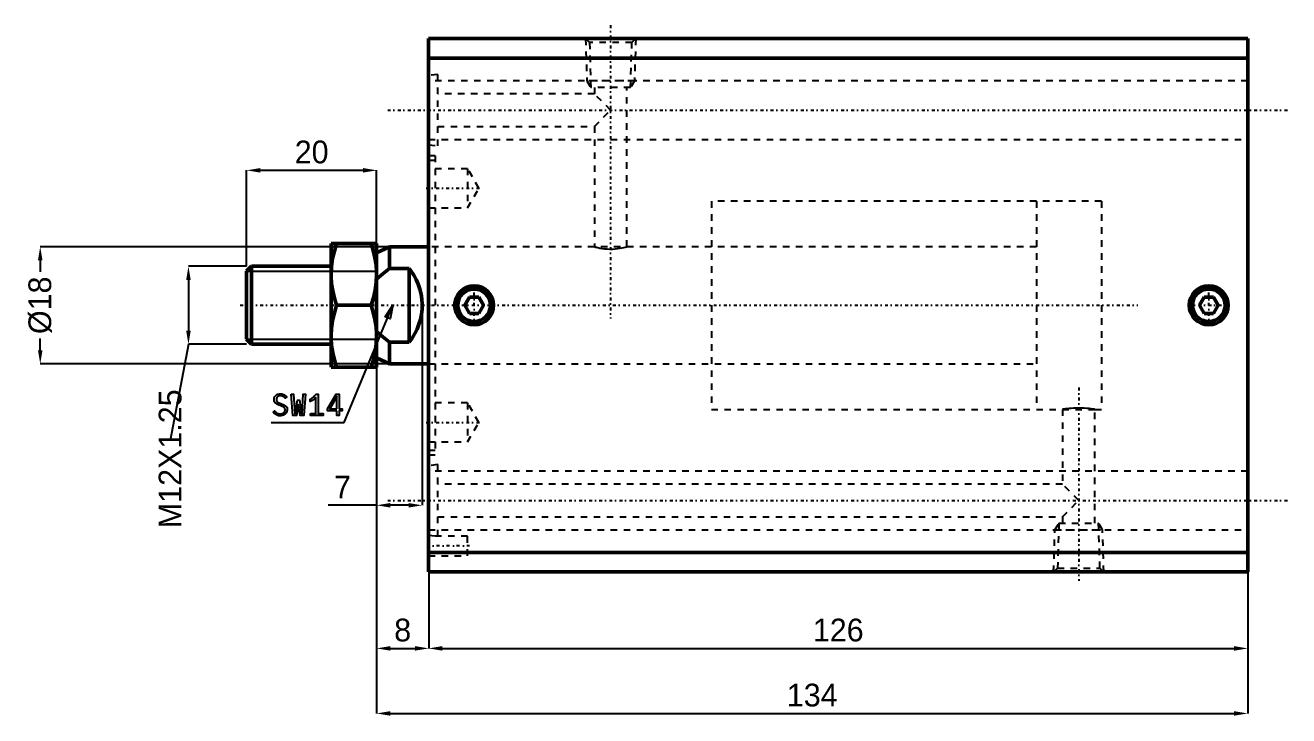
# Model space of a CAD drawing. Header units: millimetres. Extents: x -52 to 298, y -275 to 56.
# Drawn here: x 103.4 to 297.8, y -51 to 55.1 of the extents above; entities that cross this region are included whole.
import ezdxf

# ---------------------------------------------------------------- set-up
doc = ezdxf.new("R2010")
doc.units = ezdxf.units.MM
doc.linetypes.add('Center', pattern=[1.5, 0.45, -0.5, 0.05, -0.5])
doc.linetypes.add('Dashed', pattern=[2, 1, -1])
for name, color, linetype, lineweight in [('2d ConnectionPoints', 7, 'Continuous', 50), ('AM_0', 7, 'Continuous', 50), ('AM_5', 3, 'Continuous', 25), ('AM_7', 7, 'Center', 25), ('AM_9', 6, 'Dashed', 25)]:
    doc.layers.add(name, color=color, linetype=linetype, lineweight=lineweight)
doc.dimstyles.new('ISO-25', dxfattribs={"dimtxt": 2.5, "dimasz": 2.5, "dimexe": 1.25, "dimexo": 0.625, "dimtad": 1, "dimtxsty": 'Standard', "dimcen": 2.5, "dimadec": 0, "dimazin": 0, "dimtfac": 1, "dimtmove": 0, "dimatfit": 3, "dimfxl": 1, "dimarcsym": 0})

# ---------------------------------------------------------------- blocks, each defined once
blk = doc.blocks.new('1_JEXP_32_50ST_EX_rod_0_in_JEXP_FC_H_32_50ST_EX__0__2')
at = {"layer": 'AM_0'}
for p, q in [((-15, 9.5), (-8, 9.5)), ((-15, 9.5), (-15, -9.5)), ((-8, 9.5), (-8, -9.5)), ((-6, 9), (-8, 8.07)), ((0, 9), (-6, 9)), ((-6, 9), (-6, 5.66)), ((-27.23, 6), (-28, 5.23)), ((-15, 6), (-27.23, 6)), ((-27.23, 6), (-27.23, -6)), ((-28, 5.23), (-28, -5.23)), ((-3, 5.66), (-6, 5.66)), ((-3, 5.66), (-3, -5.66)), ((-8.85, 0), (-14.15, 0)), ((-28, -5.23), (-27.23, -6)), ((-6, -5.66), (-3, -5.66)), ((-6, -5.66), (-6, -9)), ((-27.23, -6), (-15, -6)), ((-8, -9.5), (-15, -9.5)), ((-8, -8.07), (-6, -9)), ((-6, -9), (0, -9))]:
    blk.add_line(p, q, dxfattribs=at)
for points in [[(-14.15, 9.5), (-14.5, 8.34), (-14.77, 7.17), (-14.94, 5.97), (-15, 4.75)], [(-8, 4.75), (-8, 5.09), (-8.08, 6.2), (-8.26, 7.3), (-8.52, 8.41), (-8.85, 9.5)], [(-15, 4.75), (-15, 4.41), (-14.92, 3.3), (-14.74, 2.2), (-14.48, 1.09), (-14.15, 0)], [(-8.85, 0), (-8.5, 1.16), (-8.23, 2.33), (-8.06, 3.53), (-8, 4.75)], [(-6, 5.66), (-7.02, 4.86), (-8, 4.01)], [(-3, -5.66), (-2.53, -5.03), (-2.12, -4.36), (-1.77, -3.65), (-1.49, -2.92), (-1.27, -2.17), (-1.11, -1.4), (-1.02, -0.62), (-1, 0.17), (-1.05, 0.95), (-1.17, 1.73), (-1.35, 2.49), (-1.6, 3.23), (-1.91, 3.95), (-2.29, 4.64), (-2.72, 5.3), (-3, 5.66)], [(-14.15, 0), (-14.5, -1.16), (-14.77, -2.33), (-14.94, -3.53), (-15, -4.75)], [(-8, -4.75), (-8, -4.41), (-8.08, -3.3), (-8.26, -2.2), (-8.52, -1.09), (-8.85, 0)], [(-15, -4.75), (-15, -5.09), (-14.92, -6.2), (-14.74, -7.3), (-14.48, -8.41), (-14.15, -9.5)], [(-8.85, -9.5), (-8.5, -8.34), (-8.23, -7.17), (-8.06, -5.97), (-8, -4.75)], [(-8, -4.01), (-7.03, -4.86), (-6, -5.66)]]:
    blk.add_lwpolyline(points, dxfattribs=at)
at = {"layer": 'AM_5'}
for p, q in [((-28, 5.23), (-8, 5.23)), ((-28, -5.23), (-8, -5.23))]:
    blk.add_line(p, q, dxfattribs=at)
at = {"layer": 'AM_7'}
blk.add_line((-29, 0), (109.08, 0), dxfattribs=at)
at = {"layer": 'AM_9'}
for p, q in [((103.5, 16), (93.5, 16)), ((93.5, 16), (93.5, -16)), ((103.5, 16), (103.5, -16)), ((93.5, 9), (0, 9)), ((0, -9), (93.5, -9)), ((93.5, -16), (103.5, -16))]:
    blk.add_line(p, q, dxfattribs=at)
blk = doc.blocks.new('2_JEXP_FC_H_32_50ST_body_0_in_JEXP_FC_H_32_50ST_EX__0__2')
at = {"layer": 'AM_0'}
for p, q in [((126, 41), (0, 41)), ((0, -41), (0, 41)), ((126, -41), (126, 41)), ((126, 38), (0, 38)), ((6.28, 1.25), (5.56, 0)), ((5.56, 0), (6.28, -1.25)), ((7.72, 1.25), (6.28, 1.25)), ((8.44, 0), (7.72, 1.25)), ((7.72, -1.25), (8.44, 0)), ((119.28, 1.25), (118.56, 0)), ((118.56, 0), (119.28, -1.25)), ((120.72, 1.25), (119.28, 1.25)), ((121.44, 0), (120.72, 1.25)), ((120.72, -1.25), (121.44, 0)), ((6.28, -1.25), (7.72, -1.25)), ((119.28, -1.25), (120.72, -1.25)), ((126, -38), (0, -38)), ((126, -41), (0, -41))]:
    blk.add_line(p, q, dxfattribs=at)
for centre, radius in [((7, 0), 3), ((7, 0), 2.5), ((120, 0), 3), ((120, 0), 2.5)]:
    blk.add_circle(centre, radius, dxfattribs=at)
at = {"layer": 'AM_5', "linetype": 'Dashed'}
for p, q in [((24.14, 41), (24.34, 34.5)), ((31.86, 41), (31.66, 34.5)), ((31.66, 34.5), (24.34, 34.5)), ((24.34, 34.5), (24.95, 33.5)), ((31.66, 34.5), (31.05, 33.5)), ((96.14, -41), (96.34, -34.5)), ((96.34, -34.5), (96.95, -33.5)), ((96.34, -34.5), (103.66, -34.5)), ((103.66, -34.5), (103.05, -33.5)), ((103.86, -41), (103.66, -34.5))]:
    blk.add_line(p, q, dxfattribs=at)
at = {"layer": 'AM_7'}
for p, q in [((28, 43.05), (28, -2.05)), ((-6.3, 30), (132.3, 30)), ((-0.39, 18), (8.12, 18)), ((7, -3.15), (7, 3.15)), ((120, -3.15), (120, 3.15)), ((116.85, 0), (123.15, 0)), ((100, -12.65), (100, -42.35)), ((-0.39, -18), (8.12, -18)), ((-6.3, -30), (132.3, -30)), ((6.3, -37), (-0.3, -37))]:
    blk.add_line(p, q, dxfattribs=at)
at = {"layer": 'AM_9'}
for p, q in [((24.14, 41), (24.74, 40.4)), ((31.26, 40.4), (31.86, 41)), ((24.74, 40.4), (24.95, 33.5)), ((31.26, 40.4), (24.74, 40.4)), ((31.05, 33.5), (31.26, 40.4)), ((1.4, 35.5), (0, 35.32)), ((1.4, 24.5), (1.4, 35.5)), ((126, 34.5), (0, 34.5)), ((31.05, 33.5), (24.95, 33.5)), ((25.5, 33.5), (25.5, 32.5)), ((30.5, 9), (30.5, 33.5)), ((25.5, 32.5), (1.4, 32.5)), ((28, 30), (25.5, 32.5)), ((25.5, 27.5), (28, 30)), ((1.4, 27.5), (25.5, 27.5)), ((25.5, 27.5), (25.5, 9)), ((0, 25.5), (126, 25.5)), ((0, 24.68), (1.4, 24.5)), ((1, 23), (0, 23)), ((1, 22.25), (0, 22.25)), ((1, 23), (1, -23)), ((6, 21), (0, 21)), ((7.73, 18), (6, 21)), ((6, 21), (6, 15)), ((6, 15), (7.73, 18)), ((103.5, 16), (43.5, 16)), ((43.5, 16), (43.5, -16)), ((103.5, 16), (103.5, -16)), ((0, 15), (6, 15)), ((25.5, 9), (0, 9)), ((43.5, 9), (30.5, 9)), ((0, -9), (43.5, -9)), ((6, -15), (0, -15)), ((7.73, -18), (6, -15)), ((6, -15), (6, -21)), ((43.5, -16), (97.5, -16)), ((97.5, -16), (97.5, -27.5)), ((102.49, -16), (103.5, -16)), ((102.5, -33.5), (102.5, -16)), ((6, -21), (7.73, -18)), ((0, -21), (6, -21)), ((0, -22.25), (1, -22.25)), ((0, -23), (1, -23)), ((1.4, -24.5), (0, -24.68)), ((1.4, -35.5), (1.4, -24.5)), ((126, -25.5), (0, -25.5)), ((97.5, -27.5), (1.4, -27.5)), ((100, -30), (97.5, -27.5)), ((97.5, -32.5), (100, -30)), ((1.4, -32.5), (97.5, -32.5)), ((97.5, -32.5), (97.5, -33.5)), ((0, -34.5), (126, -34.5)), ((96.95, -33.5), (96.74, -40.4)), ((96.95, -33.5), (103.05, -33.5)), ((103.26, -40.4), (103.05, -33.5)), ((0, -35.32), (1.4, -35.5)), ((6, -35.5), (0, -35.5)), ((6, -38.5), (6, -35.5)), ((0, -38.5), (6, -38.5)), ((96.74, -40.4), (96.14, -41)), ((96.74, -40.4), (103.26, -40.4)), ((103.86, -41), (103.26, -40.4))]:
    blk.add_line(p, q, dxfattribs=at)
for points in [[(25.5, 9), (25.5, 9), (25.54, 8.99), (25.65, 8.96), (25.82, 8.92), (26.05, 8.86), (26.34, 8.8), (26.67, 8.75), (27.05, 8.7), (27.45, 8.66), (27.88, 8.65), (28.28, 8.65), (28.69, 8.67), (29.06, 8.71), (29.42, 8.76), (29.74, 8.82), (30.01, 8.88), (30.23, 8.93), (30.39, 8.97), (30.5, 9)], [(102.5, -16), (102.5, -16), (102.44, -15.99), (102.32, -15.97), (102.13, -15.95), (101.89, -15.92), (101.58, -15.88), (101.24, -15.85), (100.85, -15.83), (100.45, -15.81), (100.02, -15.8), (99.61, -15.81), (99.2, -15.82), (98.82, -15.85), (98.47, -15.88), (98.16, -15.91), (97.9, -15.94), (97.71, -15.97), (97.57, -15.99), (97.5, -16)]]:
    blk.add_lwpolyline(points, dxfattribs=at)
blk = doc.blocks.new('*D19')
at = {"layer": 'AM_5', "color": 0, "lineweight": -2}
for p, q in [((165.5, -28.9), (165.5, -40.65)), ((291.5, -28.9), (291.5, -40.65)), ((167.6, -40.65), (289.4, -40.65))]:
    blk.add_line(p, q, dxfattribs=at)
at = {"layer": 'AM_5', "color": 0}
for points in [[(167.6, -40.3), (167.6, -41), (165.5, -40.65)], [(289.4, -41), (289.4, -40.3), (291.5, -40.65)]]:
    blk.add_solid(points, dxfattribs=at)
at = {"layer": 'Defpoints', "color": 0}
for p in [(165.5, -28.9), (291.5, -28.9), (291.5, -40.65)]:
    blk.add_point(p, dxfattribs=at)
at = {"layer": 'AM_5', "color": 0, "insert": (228.5, -37.85), "char_height": 3.5, "attachment_point": 5}
blk.add_mtext('126', dxfattribs=at)
blk = doc.blocks.new('*D20')
at = {"layer": 'AM_5', "color": 0, "lineweight": -2}
for p, q in [((157.5, 4.03), (157.5, -50.65)), ((291.5, -28.9), (291.5, -50.65)), ((159.6, -50.65), (289.4, -50.65))]:
    blk.add_line(p, q, dxfattribs=at)
at = {"layer": 'AM_5', "color": 0}
for points in [[(159.6, -50.3), (159.6, -51), (157.5, -50.65)], [(289.4, -51), (289.4, -50.3), (291.5, -50.65)]]:
    blk.add_solid(points, dxfattribs=at)
at = {"layer": 'Defpoints', "color": 0}
for p in [(157.5, 4.03), (291.5, -28.9), (291.5, -50.65)]:
    blk.add_point(p, dxfattribs=at)
at = {"layer": 'AM_5', "color": 0, "insert": (224.5, -47.85), "char_height": 3.5, "attachment_point": 5}
blk.add_mtext('134', dxfattribs=at)
blk = doc.blocks.new('*D21')
at = {"layer": 'AM_5', "color": 0, "lineweight": -2}
for p, q in [((157.5, 4.03), (157.5, -40.65)), ((165.5, -28.9), (165.5, -40.65)), ((159.6, -40.65), (163.4, -40.65))]:
    blk.add_line(p, q, dxfattribs=at)
at = {"layer": 'AM_5', "color": 0}
for points in [[(159.6, -40.3), (159.6, -41), (157.5, -40.65)], [(163.4, -41), (163.4, -40.3), (165.5, -40.65)]]:
    blk.add_solid(points, dxfattribs=at)
at = {"layer": 'Defpoints', "color": 0}
for p in [(157.5, 4.03), (165.5, -28.9), (165.5, -40.65)]:
    blk.add_point(p, dxfattribs=at)
at = {"layer": 'AM_5', "color": 0, "insert": (161.5, -37.85), "char_height": 3.5, "attachment_point": 5}
blk.add_mtext('8', dxfattribs=at)
blk = doc.blocks.new('*D22')
at = {"layer": 'AM_5', "color": 0, "lineweight": -2}
for p, q in [((165.5, 21.1), (105.75, 21.1)), ((105.75, 19), (105.75, 17.23)), ((105.75, 5.2), (105.75, 6.97)), ((165.5, 3.1), (105.75, 3.1))]:
    blk.add_line(p, q, dxfattribs=at)
at = {"layer": 'AM_5', "color": 0}
for points in [[(106.1, 19), (105.4, 19), (105.75, 21.1)], [(105.4, 5.2), (106.1, 5.2), (105.75, 3.1)]]:
    blk.add_solid(points, dxfattribs=at)
at = {"layer": 'Defpoints', "color": 0}
for p in [(165.5, 21.1), (105.75, 3.1), (165.5, 3.1)]:
    blk.add_point(p, dxfattribs=at)
at = {"layer": 'AM_5', "color": 0, "insert": (105.75, 12.1), "char_height": 3.5, "attachment_point": 5, "rotation": 90}
blk.add_mtext('Ø18', dxfattribs=at)
blk = doc.blocks.new('*D23')
at = {"layer": 'AM_5', "color": 0, "lineweight": -2}
for p, q in [((137.5, 18.1), (128.55, 18.1)), ((128.55, 16), (128.55, 8.2)), ((128.55, 6.1), (125.75, -8.7)), ((137.5, 6.1), (128.55, 6.1))]:
    blk.add_line(p, q, dxfattribs=at)
at = {"layer": 'AM_5', "color": 0}
for points in [[(128.9, 16), (128.2, 16), (128.55, 18.1)], [(128.2, 8.2), (128.9, 8.2), (128.55, 6.1)]]:
    blk.add_solid(points, dxfattribs=at)
at = {"layer": 'Defpoints', "color": 0}
for p in [(137.5, 18.1), (128.55, 6.1), (137.5, 6.1)]:
    blk.add_point(p, dxfattribs=at)
at = {"layer": 'AM_5', "color": 0, "insert": (125.75, -11.5), "char_height": 3.5, "attachment_point": 5, "rotation": 90}
blk.add_mtext('M12X1.25', dxfattribs=at)
blk = doc.blocks.new('*D24')
at = {"layer": 'AM_5', "color": 0, "lineweight": -2}
for p, q in [((164.5, 12.1), (164.5, -18.65)), ((157.5, 3.1), (157.5, -18.65)), ((157.5, -18.65), (150.03, -18.65)), ((162.4, -18.65), (159.6, -18.65))]:
    blk.add_line(p, q, dxfattribs=at)
at = {"layer": 'AM_5', "color": 0}
for points in [[(159.6, -18.3), (159.6, -19), (157.5, -18.65)], [(162.4, -19), (162.4, -18.3), (164.5, -18.65)]]:
    blk.add_solid(points, dxfattribs=at)
at = {"layer": 'Defpoints', "color": 0}
for p in [(164.5, 12.1), (157.5, 3.1), (157.5, -18.65)]:
    blk.add_point(p, dxfattribs=at)
at = {"layer": 'AM_5', "color": 0, "insert": (152.25, -15.85), "char_height": 3.5, "attachment_point": 5}
blk.add_mtext('7', dxfattribs=at)
blk = doc.blocks.new('*D25')
at = {"layer": 'AM_5', "color": 0, "lineweight": -2}
for p, q in [((137.5, 18.1), (137.5, 32.85)), ((139.6, 32.85), (155.4, 32.85)), ((157.5, 21.1), (157.5, 32.85))]:
    blk.add_line(p, q, dxfattribs=at)
at = {"layer": 'AM_5', "color": 0}
for points in [[(139.6, 33.2), (139.6, 32.5), (137.5, 32.85)], [(155.4, 32.5), (155.4, 33.2), (157.5, 32.85)]]:
    blk.add_solid(points, dxfattribs=at)
at = {"layer": 'Defpoints', "color": 0}
for p in [(157.5, 32.85), (157.5, 21.1), (137.5, 18.1)]:
    blk.add_point(p, dxfattribs=at)
at = {"layer": 'AM_5', "color": 0, "insert": (147.5, 35.65), "char_height": 3.5, "attachment_point": 5}
blk.add_mtext('20', dxfattribs=at)

msp = doc.modelspace()

# ---------------------------------------------------------------- linework, layer by layer
at = {"layer": '2d ConnectionPoints'}
msp.add_point((165.495, 12.1), dxfattribs=at)
at = {"layer": 'AM_5'}
for p, q in [((152.495, -5.9), (159.995, 12.1)), ((141.295, -5.9), (152.495, -5.9))]:
    msp.add_line(p, q, dxfattribs=at)
for points in [[(159.995, 12.1), (159.575, 10), (158.8, 10.323), (159.995, 12.1)], [(141.778, -4.12), (141.778, -4.12), (141.862, -4.208), (141.989, -4.324), (141.989, -4.324), (142.116, -4.419), (142.201, -4.471), (142.201, -4.471), (142.286, -4.514), (142.418, -4.561), (142.418, -4.561), (142.554, -4.586), (142.647, -4.591), (142.647, -4.591), (142.722, -4.588), (142.833, -4.572), (142.833, -4.572), (142.942, -4.543), (143.014, -4.517), (143.014, -4.517), (143.083, -4.485), (143.177, -4.427), (143.177, -4.427), (143.258, -4.357), (143.307, -4.304), (143.307, -4.304), (143.348, -4.247), (143.392, -4.153), (143.392, -4.153), (143.416, -4.051), (143.42, -3.979), (143.42, -3.979), (143.416, -3.908), (143.393, -3.811), (143.393, -3.811), (143.351, -3.724), (143.312, -3.672), (143.312, -3.672), (143.267, -3.623), (143.193, -3.558), (143.193, -3.558), (143.11, -3.502), (143.05, -3.469), (143.05, -3.469), (142.984, -3.437), (142.87, -3.388), (142.87, -3.388), (142.739, -3.335), (142.642, -3.298), (142.46, -3.23), (142.46, -3.23), (142.379, -3.196), (142.265, -3.144), (142.265, -3.144), (142.162, -3.09), (142.099, -3.053), (142.099, -3.053), (142.039, -3.012), (141.957, -2.94), (141.957, -2.94), (141.882, -2.855), (141.836, -2.79), (141.836, -2.79), (141.796, -2.719), (141.753, -2.599), (141.753, -2.599), (141.73, -2.464), (141.725, -2.366), (141.725, -2.366), (141.73, -2.27), (141.753, -2.133), (141.753, -2.133), (141.796, -2.006), (141.836, -1.927), (141.836, -1.927), (141.884, -1.853), (141.973, -1.754), (141.973, -1.754), (142.08, -1.67), (142.162, -1.623), (142.162, -1.623), (142.252, -1.583), (142.4, -1.54), (142.4, -1.54), (142.563, -1.517), (142.681, -1.513), (142.681, -1.513), (142.768, -1.515), (142.891, -1.527), (142.891, -1.527), (143.004, -1.548), (143.075, -1.568), (143.075, -1.568), (143.141, -1.592), (143.236, -1.634), (143.236, -1.634), (143.324, -1.684), (143.379, -1.721), (143.379, -1.721), (143.434, -1.762), (143.519, -1.832), (143.519, -1.832), (143.609, -1.914), (143.671, -1.974), (143.441, -2.177), (143.441, -2.177), (143.375, -2.108), (143.269, -2.018), (143.269, -2.018), (143.155, -1.945), (143.073, -1.905), (143.073, -1.905), (142.99, -1.873), (142.867, -1.838), (142.867, -1.838), (142.744, -1.819), (142.663, -1.815), (142.663, -1.815), (142.594, -1.818), (142.498, -1.832), (142.498, -1.832), (142.409, -1.86), (142.353, -1.885), (142.353, -1.885), (142.302, -1.915), (142.234, -1.968), (142.234, -1.968), (142.177, -2.031), (142.145, -2.079), (142.145, -2.079), (142.119, -2.131), (142.09, -2.213), (142.09, -2.213), (142.074, -2.303), (142.071, -2.366), (142.071, -2.366), (142.075, -2.44), (142.097, -2.54), (142.097, -2.54), (142.137, -2.629), (142.174, -2.682), (142.174, -2.682), (142.217, -2.73), (142.289, -2.794), (142.289, -2.794), (142.369, -2.849), (142.428, -2.881), (142.428, -2.881), (142.494, -2.911), (142.608, -2.96), (142.608, -2.96), (142.741, -3.012), (142.84, -3.048), (142.84, -3.048), (142.954, -3.09), (143.106, -3.151), (143.106, -3.151), (143.238, -3.209), (143.313, -3.246), (143.313, -3.246), (143.382, -3.286), (143.478, -3.356), (143.478, -3.356), (143.564, -3.44), (143.616, -3.503), (143.616, -3.503), (143.661, -3.573), (143.71, -3.693), (143.71, -3.693), (143.736, -3.83), (143.741, -3.931), (143.741, -3.931), (143.736, -4.036), (143.708, -4.187), (143.708, -4.187), (143.655, -4.33), (143.607, -4.42), (143.607, -4.42), (143.549, -4.505), (143.445, -4.618), (143.445, -4.618), (143.322, -4.714), (143.229, -4.769), (143.229, -4.769), (143.129, -4.816), (142.968, -4.866), (142.968, -4.866), (142.795, -4.893), (142.672, -4.898), (142.672, -4.898), (142.421, -4.875), (142.072, -4.753), (142.072, -4.753), (141.754, -4.528), (141.559, -4.32), (141.778, -4.12)], [(144.355, -1.551), (144.701, -1.551), (144.914, -4.536), (144.96, -4.559), (145.306, -2.47), (145.62, -2.47), (145.961, -4.559), (146.016, -4.536), (146.211, -1.551), (146.566, -1.551), (146.284, -4.85), (145.731, -4.85), (145.479, -3.257), (145.479, -3.226), (145.451, -3.226), (145.451, -3.257), (145.162, -4.85), (144.628, -4.85), (144.355, -1.551)], [(147.321, -4.559), (148.158, -4.559), (148.158, -2.097), (148.158, -2.097), (148.113, -2.143), (148.037, -2.213), (148.037, -2.213), (147.951, -2.287), (147.887, -2.338), (147.887, -2.338), (147.822, -2.389), (147.722, -2.461), (147.722, -2.461), (147.622, -2.528), (147.555, -2.57), (147.555, -2.57), (147.49, -2.608), (147.399, -2.655), (147.399, -2.655), (147.316, -2.688), (147.266, -2.702), (147.266, -2.357), (147.266, -2.357), (147.329, -2.327), (147.426, -2.271), (147.426, -2.271), (147.53, -2.201), (147.602, -2.146), (147.602, -2.146), (147.674, -2.088), (147.78, -1.997), (147.78, -1.997), (147.881, -1.903), (147.947, -1.838), (147.947, -1.838), (148.009, -1.774), (148.092, -1.684), (148.092, -1.684), (148.163, -1.602), (148.204, -1.551), (148.495, -1.551), (148.495, -4.559), (149.255, -4.559), (149.255, -4.85), (147.321, -4.85), (147.321, -4.559)], [(151.393, -4.122), (149.918, -4.122), (149.918, -3.826), (151.261, -1.551), (151.711, -1.551), (151.711, -3.815), (152.203, -3.815), (152.203, -4.122), (151.711, -4.122), (151.711, -4.85), (151.393, -4.85), (151.393, -4.122)], [(151.397, -3.815), (151.397, -1.933), (150.31, -3.815), (151.397, -3.815)]]:
    msp.add_lwpolyline(points, dxfattribs=at)

# ---------------------------------------------------------------- block references
for name in ['2_JEXP_FC_H_32_50ST_body_0_in_JEXP_FC_H_32_50ST_EX__0__2', '1_JEXP_32_50ST_EX_rod_0_in_JEXP_FC_H_32_50ST_EX__0__2']:
    msp.add_blockref(name, (165.495, 12.1))

# ---------------------------------------------------------------- dimensions: what is measured, and where the dimension line sits
for base, p1, p2, text, picture, middle in [((157.495, 32.85), (137.495, 18.1), (157.495, 21.1), '20', '*D25', (147.495, 32.85)), ((157.495, -18.65), (164.495, 12.1), (157.495, 3.1), '7', '*D24', (152.245, -18.65)), ((291.495, -50.65), (157.495, 4.033), (291.495, -28.9), '134', '*D20', (224.495, -50.65)), ((165.495, -40.65), (157.495, 4.033), (165.495, -28.9), '8', '*D21', (161.495, -40.65)), ((291.495, -40.65), (165.495, -28.9), (291.495, -28.9), '126', '*D19', (228.495, -40.65))]:
    dim = msp.add_linear_dim(base=base, p1=p1, p2=p2, text=text, dimstyle='ISO-25', override={"dimtxt": 3.5, "dimasz": 2.1, "dimexe": 0, "dimexo": 0, "dimgap": 1.05}, dxfattribs=at)
    dim.commit()
    dim.dimension.update_dxf_attribs({"geometry": picture, "text_midpoint": middle, "dimtype": 160})
for base, p1, p2, text, picture, middle in [((105.745, 3.1), (165.495, 21.1), (165.495, 3.1), 'Ø18', '*D22', (105.745, 12.1)), ((128.545, 6.1), (137.495, 18.1), (137.495, 6.1), 'M12X1.25', '*D23', (125.745, -11.5))]:
    dim = msp.add_linear_dim(base=base, p1=p1, p2=p2, angle=90, text=text, dimstyle='ISO-25', override={"dimtxt": 3.5, "dimasz": 2.1, "dimexe": 0, "dimexo": 0, "dimgap": 1.05}, dxfattribs=at)
    dim.commit()
    dim.dimension.update_dxf_attribs({"geometry": picture, "text_midpoint": middle, "dimtype": 160, "text_rotation": 90})

doc.saveas('drawing.dxf')
